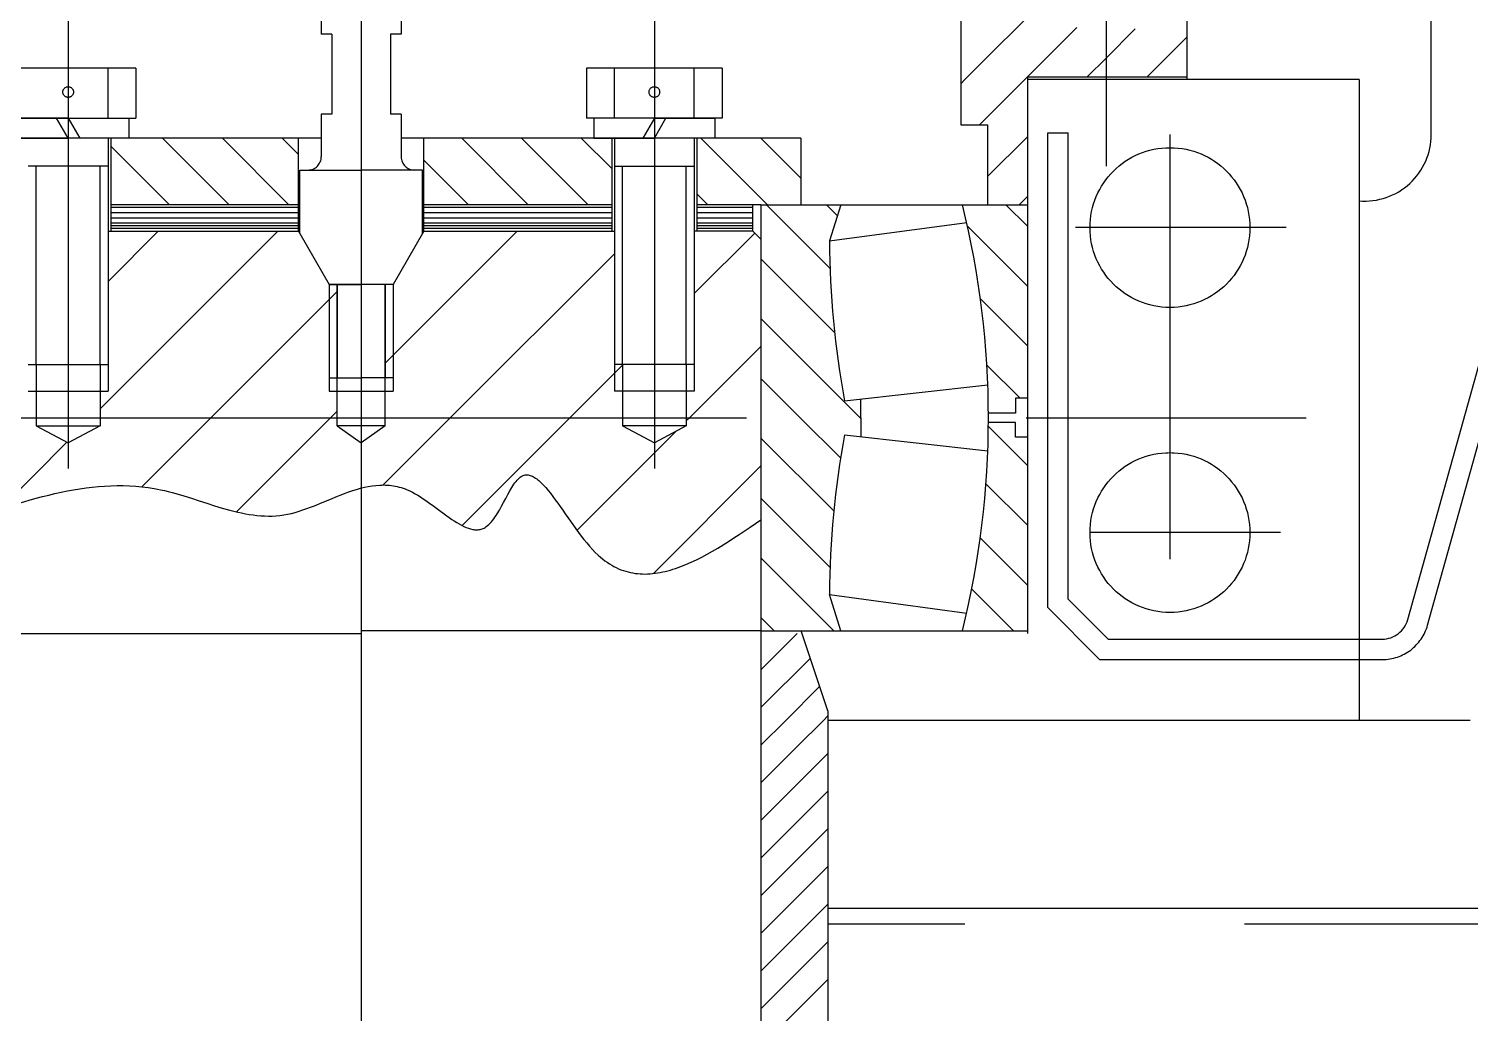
# Model space of a CAD drawing. Header units: millimetres. Extents: x 0 to 29400, y -802 to 20790.
# Drawn here: x 12709 to 13250, y 13423 to 13793 of the extents above; entities that cross this region are included whole.
import ezdxf

# ---------------------------------------------------------------- set-up
doc = ezdxf.new("R2010")
doc.units = ezdxf.units.MM
doc.header["$LTSCALE"] = 700
doc.linetypes.add('K', pattern=[2.5, 1.25, -0.25, 0.25, -0.25, 0.25, -0.25])
for name, color, linetype in [('02', 1, 'Continuous'), ('07', 6, 'K'), ('11', 3, 'Continuous')]:
    doc.layers.add(name, color=color, linetype=linetype)

# ---------------------------------------------------------------- blocks, each defined once
blk = doc.blocks.new('werwerwer')
at = {"layer": '07', "color": 6, "linetype": 'K'}
blk.add_line((13370.66962134247, 11280.98785231953), (13370.66962134247, 7920.05156908073), dxfattribs=at)
blk = doc.blocks.new('w34')
at = {"layer": '07', "color": 6, "linetype": 'K', "ltscale": 0.6}
for p, q in [((11145.30322422066, 36146.17600120038), (11145.30322422066, 32644.28645852073)), ((11424.80322422064, 36062.43778667907), (11424.80322422065, 35978.32391648186)), ((11370.30322422214, 36041.87279483248), (11370.30322422215, 35993.87279483248)), ((11371.87270055954, 36010.87279483249), (11402.87270055953, 36041.87279483248)), ((11455.30322422064, 36010.87279483251), (11455.30322422065, 36041.87279483251)), ((11546.870469347, 35990.23893281224), (11546.870469347, 36044.27279483248)), ((11035.30322422066, 36033.1047609712), (11035.30322422066, 35864.86422340033)), ((11255.30322422066, 36033.1047609712), (11255.30322422066, 35864.86422340033)), ((11395.3233408622, 36011.87279483248), (11413.80322422053, 36030.35267819081)), ((11424.80322422064, 36018.90203788826), (11435.80322422077, 36029.90203788839)), ((11440.22462146755, 36011.87279483249), (11455.30322422066, 36026.9513975856)), ((11060.72822422115, 36015.07279483299), (11009.87822422017, 36015.07279483299)), ((11050.30322422098, 35996.3727948325), (11050.30322422098, 36015.07279483299)), ((11060.72822422115, 36015.07279483299), (11060.72822422115, 35996.3727948325)), ((11280.72822422115, 36015.07279483299), (11229.87822422017, 36015.07279483299)), ((11229.87822422017, 36015.07279483299), (11229.87822422017, 35996.3727948325)), ((11240.30322422034, 35996.3727948325), (11240.30322422034, 36015.07279483299)), ((11270.30322422098, 35996.3727948325), (11270.30322422098, 36015.07279483299)), ((11280.72822422115, 36015.07279483299), (11280.72822422115, 35996.3727948325)), ((11417.77398116489, 36011.8727948325), (11424.80322422064, 36018.90203788825)), ((11370.30322422215, 36009.3033184951), (11371.87270055954, 36010.87279483249)), ((11377.3233408622, 35993.87279483248), (11394.32334086221, 36010.87279483249)), ((11394.32334086221, 36010.87279483249), (11395.30322422215, 36011.85267819243)), ((11395.30322422215, 36011.87279483261), (11395.30322422077, 35802.87279483261)), ((11395.30322422215, 36011.87279483248), (11455.30322422064, 36011.87279483251)), ((11519.80322422007, 36010.87279483255), (11395.30322422066, 36010.87279483253)), ((11519.80322422004, 36010.87279483251), (11519.80322422005, 35770.2727948325)), ((11538.06270394635, 35808.08667847048), (11591.25263983089, 35998.82722079313)), ((11009.87822422017, 35996.3727948325), (11060.72822422115, 35996.3727948325)), ((11280.72822422115, 35996.3727948325), (11229.87822422017, 35996.3727948325)), ((11370.30322422215, 35993.87279483248), (11380.30322422215, 35993.87279483248)), ((11380.30322422215, 35993.87279483248), (11380.30322422215, 35963.87279483248)), ((11545.47971786058, 35806.01836887175), (11598.66965374511, 35996.7589111944)), ((11130.30322422066, 35988.87279483248), (10980.30322422066, 35988.87279483248)), ((11050.30322422098, 35988.87279483248), (11050.30322422098, 35903.87279481316)), ((11051.30322422098, 35988.87279483248), (11051.30322422098, 35953.87279483248)), ((11095.74006738107, 35963.87279483248), (11070.74006738106, 35988.87279483249)), ((11118.19070768374, 35963.87279483247), (11093.19070768374, 35988.87279483248)), ((11121.75621883655, 35982.75792398235), (11115.64134798641, 35988.87279483248)), ((11121.75621883655, 35953.87279483248), (11121.75621883655, 35988.87279483248)), ((11310.30322422066, 35988.87279483248), (11160.30322422066, 35988.87279483248)), ((11168.85022960477, 35953.87279483248), (11168.85022960477, 35988.87279483248)), ((11207.99326889443, 35963.87279483248), (11182.99326889443, 35988.87279483248)), ((11230.4439091971, 35963.87279483248), (11205.4439091971, 35988.87279483249)), ((11239.30322422034, 35977.46412011192), (11227.89454949978, 35988.87279483248)), ((11239.30322422034, 35988.87279483248), (11239.30322422034, 35953.87279483248)), ((11240.30322422034, 35988.87279483248), (11240.30322422034, 35903.87279481316)), ((11270.30322422098, 35988.87279483248), (11270.30322422098, 35903.87279481316)), ((11271.30322422098, 35988.87279483248), (11271.30322422098, 35953.87279483248)), ((11297.79583010512, 35963.87279483248), (11272.79583010512, 35988.87279483248)), ((11310.30322422066, 35973.81604101961), (11295.24647040779, 35988.87279483248)), ((11310.30322422066, 35988.87279483248), (11310.30322422066, 35963.87279483248)), ((11380.30322422215, 35974.40203788975), (11395.30322422215, 35989.40203788975)), ((11402.9082208898, 35812.58335040222), (11402.90822088979, 35990.8727948325)), ((11402.90822088979, 35990.8727948325), (11410.60822088979, 35990.8727948325)), ((11410.6082208898, 35815.77279483249), (11410.60822088979, 35990.8727948325)), ((11448.80322422066, 35990.23893281224), (11448.80322422066, 35830.73514898354)), ((11073.28942707839, 35963.87279483248), (11051.30322422098, 35985.85899768989)), ((11050.30322422098, 35978.37279483236), (11020.30322422034, 35978.37279483236)), ((11023.3032242204, 35903.87279481316), (11023.3032242204, 35978.37279483236)), ((11047.30322422092, 35903.87279481316), (11047.30322422092, 35978.37279483236)), ((11185.54262859176, 35963.87279483248), (11168.85022960477, 35980.56519381946)), ((11240.30322422034, 35978.37279483236), (11270.30322422098, 35978.37279483236)), ((11243.30322422041, 35903.87279481316), (11243.30322422041, 35978.37279483236)), ((11267.30322422092, 35903.87279481316), (11267.30322422092, 35978.37279483236)), ((11275.34518980245, 35963.87279483248), (11271.30322422098, 35967.91476041394)), ((11392.22462146755, 35963.87279483248), (11395.30322422215, 35966.95139758708)), ((11121.75621883655, 35963.87279483248), (11051.30322422098, 35963.87279483248)), ((11121.75621883655, 35962.87279483248), (11051.30322422098, 35962.87279483248)), ((11121.75621883655, 35960.87279483248), (11051.30322422098, 35960.87279483248)), ((11239.30322422034, 35963.87279483248), (11168.85022960477, 35963.87279483248)), ((11239.30322422034, 35962.87279483248), (11168.85022960477, 35962.87279483248)), ((11239.30322422034, 35960.87279483248), (11168.85022960477, 35960.87279483248)), ((11295.30322422066, 35963.87279483248), (11271.30322422098, 35963.87279483248)), ((11292.30322422066, 35962.87279483248), (11271.30322422098, 35962.87279483248)), ((11292.30322422066, 35960.87279483248), (11271.30322422098, 35960.87279483248)), ((11292.30322422066, 35953.87279483248), (11292.30322422066, 35963.87279483248)), ((11121.75621883655, 35958.87279483248), (11051.30322422098, 35958.87279483248)), ((11121.75621883655, 35956.87279483248), (11051.30322422098, 35956.87279483248)), ((11121.75621883655, 35955.87279483248), (11051.30322422098, 35955.87279483248)), ((11121.75621883655, 35954.87279483248), (11051.30322422098, 35954.87279483248)), ((11239.30322422034, 35958.87279483248), (11168.85022960477, 35958.87279483248)), ((11239.30322422034, 35956.87279483248), (11168.85022960477, 35956.87279483248)), ((11239.30322422034, 35955.87279483248), (11168.85022960477, 35955.87279483248)), ((11239.30322422034, 35954.87279483248), (11168.85022960477, 35954.87279483248)), ((11292.30322422066, 35958.87279483248), (11271.30322422098, 35958.87279483248)), ((11292.30322422066, 35956.87279483248), (11271.30322422098, 35956.87279483248)), ((11292.30322422066, 35955.87279483248), (11271.30322422098, 35955.87279483248)), ((11292.30322422066, 35954.87279483248), (11271.30322422098, 35954.87279483248)), ((11492.37046934759, 35955.27279483249), (11413.29827944021, 35955.27279483249)), ((11114.00446226777, 35953.87279483248), (11047.30322422092, 35887.17155678563)), ((11069.10318166243, 35953.87279483248), (11050.30322422098, 35935.07283739104)), ((11050.30322422098, 35953.87279483248), (11121.75621883655, 35953.87279483248)), ((11121.75621883655, 35953.87279483248), (11133.30322422034, 35933.87279483248)), ((11203.80702347847, 35953.87279483248), (11157.30322422098, 35907.368995575)), ((11168.85022960477, 35953.87279483248), (11157.30322422098, 35933.87279483248)), ((11168.85022960477, 35953.87279483248), (11240.30322422034, 35953.87279483248)), ((11292.30322422066, 35953.87279483248), (11270.30322422098, 35953.87279483248)), ((11292.95640445491, 35953.21961459823), (11270.30322422098, 35930.56643436431)), ((11295.30322422066, 35950.87279483248), (11292.30322422066, 35953.87279483248)), ((11240.30322422034, 35945.46771496901), (11178.70830408381, 35883.87279483248)), ((11133.30322422034, 35933.87279483248), (11133.30322422034, 35893.87279481316)), ((11157.30322422098, 35933.87279483248), (11133.30322422034, 35933.87279483248)), ((11136.3032242204, 35880.87279481316), (11136.3032242204, 35933.87279483248)), ((11154.30322422092, 35880.87279481316), (11154.30322422092, 35933.87279483248)), ((11157.30322422098, 35933.87279483248), (11157.30322422098, 35893.87279481316)), ((11133.30322422034, 35928.2702761797), (11088.90574287312, 35883.87279483248)), ((11136.3032242204, 35931.27027617976), (11133.30322422034, 35928.2702761797)), ((11157.30322422098, 35907.368995575), (11154.30322422092, 35904.36899557494)), ((11295.30322422066, 35910.66515375864), (11268.51086529451, 35883.87279483248)), ((11020.30322422034, 35903.87279481316), (11050.30322422098, 35903.87279481316)), ((11023.3032242204, 35903.87279481316), (11023.3032242204, 35880.87279481316)), ((11047.30322422092, 35903.87279481316), (11047.30322422092, 35880.87279481316)), ((11050.30322422098, 35903.87279481316), (11050.303224221, 35893.87279481316)), ((11240.30322422034, 35900.56643436366), (11223.60958468916, 35883.87279483248)), ((11240.30322422034, 35903.87279481316), (11240.30322422033, 35893.87279481316)), ((11270.30322422098, 35903.87279481316), (11240.30322422034, 35903.87279481316)), ((11243.3032242204, 35903.56643436372), (11240.30322422034, 35900.56643436366)), ((11243.3032242204, 35903.87279481316), (11243.3032242204, 35880.87279481316)), ((11267.30322422092, 35903.87279481316), (11267.30322422092, 35880.87279481316)), ((11270.30322422098, 35903.87279481316), (11270.303224221, 35893.87279481316)), ((11020.30322422033, 35893.87279481316), (11050.303224221, 35893.87279481316)), ((11133.30322422033, 35893.87279481316), (11157.30322422099, 35893.87279481316)), ((11270.303224221, 35893.87279481316), (11240.30322422033, 35893.87279481316)), ((11136.3032242204, 35886.36899557441), (11133.80702347847, 35883.87279483248)), ((10764.86380384934, 35883.87279483248), (11550.49312085137, 35883.87279483248)), ((11023.3032242204, 35880.87279481316), (11047.30322422092, 35880.87279481316)), ((11023.3032242204, 35880.87279481316), (11035.30322422066, 35874.51174216016)), ((11047.30322422092, 35880.87279481316), (11035.30322422066, 35874.51174216016)), ((11088.90574287312, 35883.87279483248), (11062.98495955313, 35857.95201151249)), ((11133.80702347847, 35883.87279483248), (11098.49113786336, 35848.55690921738)), ((11154.30322422092, 35880.87279481316), (11136.3032242204, 35880.87279481316)), ((11136.3032242204, 35880.87279481316), (11145.30322422066, 35874.51174216016)), ((11154.30322422092, 35880.87279481316), (11145.30322422066, 35874.51174216016)), ((11178.70830408381, 35883.87279483248), (11153.4691442325, 35858.63363498117)), ((11223.60958468916, 35883.87279483248), (11183.13189261622, 35843.39510275954)), ((11263.48898265689, 35878.85091219487), (11226.24327083375, 35841.60520037173)), ((11243.3032242204, 35880.87279481316), (11255.30322422066, 35874.51174216016)), ((11267.30322422092, 35880.87279481316), (11243.3032242204, 35880.87279481316)), ((11267.30322422092, 35880.87279481316), (11255.30322422066, 35874.51174216016)), ((11268.5108652945, 35883.87279483248), (11267.30322422092, 35882.6651537589)), ((11034.87199755559, 35874.7403301203), (11009.6172199959, 35849.48555256061)), ((11295.30322422066, 35865.76387315329), (11254.93519826523, 35825.39584719786)), ((11490.30322422066, 35840.77279483249), (11418.80322422066, 35840.77279483249)), ((11295.30322422066, 35817.77970380714), (11295.30322422066, 35650.27279483248)), ((11425.6082208898, 35800.77279483249), (11410.6082208898, 35815.77279483249)), ((11422.41877645953, 35793.07279483249), (11402.9082208898, 35812.58335040222)), ((11295.30322422066, 35803.87279483248), (11145.30322422066, 35803.87279483248)), ((11320.35322422063, 35773.87279483248), (11310.35322422063, 35803.87279483248)), ((10895.30322422066, 35802.87279483249), (11145.30322422066, 35802.87279483249)), ((11295.30322422065, 35789.24510011131), (11308.93091894182, 35802.87279483248)), ((11425.6082208898, 35800.77279483249), (11528.43021834345, 35800.77279483249)), ((11295.30322422065, 35775.10296448758), (11313.74568180688, 35793.54542207381)), ((11422.41877645953, 35793.07279483249), (11528.43021834345, 35793.07279483249)), ((11304.61519018928, 35770.27279483248), (11317.28121571282, 35782.93882035602)), ((11318.75732581302, 35770.27279483249), (11320.30322422066, 35771.81869324013)), ((11320.35322422063, 35773.87279483248), (11320.35322422063, 35655.27279483248)), ((11295.30322422066, 35760.96082886386), (11304.61519018928, 35770.27279483248)), ((11308.75732581301, 35760.27279483248), (11318.75732581301, 35770.27279483248)), ((11561.465542813, 35770.2727948325), (11320.35322422063, 35770.27279483249)), ((11295.30322422066, 35746.81869324013), (11308.75732581301, 35760.27279483248)), ((11295.30322422066, 35732.6765576164), (11320.30322422066, 35757.6765576164)), ((11295.30322422066, 35718.53442199266), (11320.30322422066, 35743.53442199266)), ((11295.30322422066, 35704.39228636894), (11320.30322422066, 35729.39228636894)), ((11295.30322422066, 35690.2501507452), (11320.30322422066, 35715.2501507452)), ((11295.30322422066, 35676.10801512147), (11320.30322422066, 35701.10801512147)), ((11320.35322422063, 35699.77279483247), (12335.68172422068, 35699.77279483245)), ((12211.77822422067, 35693.77279483246), (11320.35322422063, 35693.77279483247)), ((11295.30322422066, 35661.96587949774), (11320.30322422066, 35686.96587949774)), ((11302.75227517913, 35655.27279483248), (11320.30322422066, 35672.82374387401))]:
    blk.add_line(p, q, dxfattribs=at)
at = {"layer": '07', "color": 6, "linetype": 'K'}
for p, q in [((11130.30322422066, 36079.87279483248), (11130.30322422066, 36027.87279483248)), ((11160.30322422066, 36079.87279483248), (11160.30322422066, 36027.87279483248)), ((11134.30322422066, 36027.87279483248), (11130.30322422066, 36027.87279483248)), ((11134.30322422066, 36027.87279483248), (11134.30322422066, 35997.87279483248)), ((11156.30322422066, 36027.87279483248), (11156.30322422066, 35997.87279483248)), ((11160.30322422066, 36027.87279483248), (11156.30322422066, 36027.87279483248)), ((11035.30322422066, 35998.46947384872), (11035.30322422066, 35986.77711581626)), ((11130.30322422066, 35997.87279483248), (11130.30322422066, 35981.87292185141)), ((11134.30322422066, 35997.87279483248), (11130.30322422066, 35997.87279483248)), ((11160.30322422066, 35997.87279483248), (11156.30322422066, 35997.87279483248)), ((11160.30322422066, 35997.87279483248), (11160.30322422066, 35981.87292185141)), ((11255.30322422066, 35998.46947384872), (11255.30322422066, 35986.77711581626)), ((11035.30322422066, 35996.3727948325), (11012.55322422018, 35996.3727948325)), ((11035.30322422066, 35988.87279483248), (11030.97309720189, 35996.3727948325)), ((11035.30322422066, 35996.3727948325), (11058.05322422114, 35996.3727948325)), ((11035.30322422066, 35996.3727948325), (11039.63335123943, 35988.87279483248)), ((11058.05322422114, 35996.3727948325), (11058.05322422114, 35988.87279483248)), ((11255.30322422066, 35996.3727948325), (11232.55322422018, 35996.3727948325)), ((11232.55322422018, 35996.3727948325), (11232.55322422018, 35988.87279483248)), ((11255.30322422066, 35996.3727948325), (11250.97309720189, 35988.87279483248)), ((11255.30322422066, 35996.3727948325), (11278.05322422114, 35996.3727948325)), ((11255.30322422066, 35988.87279483248), (11259.63335123943, 35996.3727948325)), ((11278.05322422114, 35996.3727948325), (11278.05322422114, 35988.87279483248)), ((11012.55322422018, 35988.87279483248), (11035.30322422066, 35988.87279483248)), ((11058.05322422114, 35988.87279483248), (11035.30322422066, 35988.87279483248)), ((11232.55322422018, 35988.87279483248), (11255.30322422066, 35988.87279483248)), ((11278.05322422114, 35988.87279483248), (11255.30322422066, 35988.87279483248)), ((11122.25621883655, 35976.87292185141), (11145.30322422066, 35976.8729218514)), ((11122.25621883655, 35953.00676942869), (11122.25621883655, 35976.87292185141)), ((11168.35022960477, 35976.87292185141), (11145.30322422066, 35976.8729218514)), ((11168.35022960477, 35953.00676942869), (11168.35022960477, 35976.87292185141)), ((11295.30322422066, 35963.87279483248), (11295.30322422066, 35803.87279483248)), ((11295.30322422066, 35963.87279483248), (11395.30322422066, 35963.87279483248)), ((11297.41179678744, 35963.87279483248), (11321.19121476708, 35940.09337685284)), ((11319.86243709011, 35963.87279483249), (11323.99070026957, 35959.74453165302)), ((11325.29786697155, 35963.87279483248), (11320.99570657736, 35950.28581291162)), ((11387.21435799813, 35963.87279483248), (11395.30322422066, 35955.78392860994)), ((11395.30322422066, 35963.87279483248), (11395.30322422066, 35803.87279483248)), ((11320.99570657736, 35950.28581291162), (11372.51412814309, 35957.21495772279)), ((11372.82756975335, 35955.80894277459), (11395.30322422066, 35933.33328830728)), ((11122.25621883655, 35953.87279483248), (11122.25621883655, 35953.87279483248)), ((11122.25621883655, 35953.00676942869), (11133.30322422034, 35933.87279483248)), ((11168.35022960477, 35953.0067694287), (11157.30322422098, 35933.87279483248)), ((11168.35022960477, 35953.87279483248), (11168.35022960477, 35953.87279483248)), ((11295.30322422066, 35943.53072709658), (11322.90324220146, 35915.93070911578)), ((11133.30322422034, 35933.87279483248), (11133.30322422034, 35898.87279483248)), ((11133.30322422034, 35933.87279483248), (11145.30322422066, 35933.87279483248)), ((11136.3032242204, 35933.87279483248), (11136.3032242204, 35898.87279483248)), ((11157.30322422098, 35933.87279483248), (11145.30322422066, 35933.87279483248)), ((11154.30322422092, 35933.87279483248), (11154.30322422092, 35898.87279483248)), ((11157.30322422098, 35933.87279483248), (11157.30322422098, 35898.87279483248)), ((11377.67196625445, 35928.51390597082), (11395.30322422066, 35910.8826480046)), ((11295.30322422066, 35921.08008679391), (11332.51051618209, 35883.87279483249)), ((11380.08372184844, 35903.65151007415), (11392.53525091326, 35891.19998100933)), ((11133.30322422034, 35898.87279483248), (11145.30322422066, 35898.87279483248)), ((11157.30322422098, 35898.87279483248), (11145.30322422066, 35898.87279483248)), ((11295.30322422067, 35898.62944649124), (11310.05987587941, 35883.87279483249)), ((11326.67150501258, 35890.2800395571), (11380.44003593864, 35896.26575255571)), ((11332.82346136519, 35883.87279483248), (11332.82346136519, 35890.96489823694)), ((11395.30322422066, 35891.19998100933), (11390.82604054768, 35891.19998100933)), ((11390.82604054768, 35891.19998100933), (11390.82604054768, 35885.64926198646)), ((11388.52043798819, 35885.64926198646), (11380.66541773823, 35885.64926198646)), ((11390.82604054768, 35885.64926198646), (11388.52043798819, 35885.64926198646)), ((11310.05987587941, 35883.87279483249), (11325.1651553616, 35868.76751535031)), ((11332.51051618209, 35883.87279483249), (11332.8234613652, 35883.55984964938)), ((11332.82346136519, 35883.87279483248), (11332.82346136519, 35876.78069142802)), ((11380.65439619808, 35880.63019542184), (11395.30322422067, 35865.98136739925)), ((11388.52043798819, 35882.0963276785), (11380.66541773823, 35882.0963276785)), ((11390.82604054768, 35882.0963276785), (11388.52043798819, 35882.0963276785)), ((11390.82604054768, 35876.54560865564), (11390.82604054768, 35882.0963276785)), ((11295.30322422066, 35876.17880618857), (11322.60113594678, 35848.88089446245)), ((11326.67150501258, 35877.46555010786), (11380.44003593864, 35871.47983710925)), ((11395.30322422066, 35876.54560865564), (11390.82604054768, 35876.54560865564)), ((11379.74863968223, 35859.08531163501), (11395.30322422066, 35843.53072709658)), ((11295.30322422066, 35853.72816588589), (11321.19752437701, 35827.83386572954)), ((11377.60981837587, 35838.77349263871), (11395.30322422066, 35821.08008679391)), ((11295.30322422066, 35831.27752558322), (11322.7079549714, 35803.87279483249)), ((11374.40953237036, 35819.52313834154), (11390.05987587942, 35803.87279483249)), ((11320.99570657736, 35817.45977675334), (11372.51412814309, 35810.53063194217)), ((11325.29786697155, 35803.87279483248), (11320.99570657736, 35817.45977675333)), ((11295.30322422066, 35808.82688528054), (11300.25731466873, 35803.87279483248)), ((11295.30322422066, 35803.87279483248), (11395.30322422066, 35803.87279483248))]:
    blk.add_line(p, q, dxfattribs=at)
at = {"layer": '07', "color": 6, "linetype": 'K', "ltscale": 0.6}
for centre, radius in [((11035.30322422066, 36006.16571110186), 2), ((11255.30322422066, 36006.16571110186), 2), ((11448.80322422066, 35955.27279483249), 30), ((11448.80322422066, 35840.77279483249), 30)]:
    blk.add_circle(centre, radius, dxfattribs=at)
for centre, radius, start, end in [((11521.870469347, 35990.23893281224), 25, 265.2568073059542, 0), ((11528.43021834345, 35810.77279483249), 10, 270, 344.4183321888041), ((11528.43021834345, 35810.77279483249), 17.7, 270, 344.4183321888041)]:
    blk.add_arc(centre, radius, start, end, dxfattribs=at)
at = {"layer": '07', "color": 6, "linetype": 'K'}
for centre, radius, start, end in [((11125.30322422066, 35981.87292185141), 5, 270, 0), ((11165.30322422066, 35981.87292185141), 5, 180, 270), ((11046.83109125412, 35883.87279483248), 333.8390530999168, 0, 13.8650833660159), ((11654.83220721504, 35951.5912693983), 333.8390530999168, 180.2240520901207, 190.5827293032991), ((11046.83109125412, 35883.87279483248), 333.8390530999168, 346.1349166339841, 0), ((11654.83220721504, 35816.15432026667), 333.8390530999168, 169.417270696701, 179.7759479098794)]:
    blk.add_arc(centre, radius, start, end, dxfattribs=at)
at = {"layer": '07', "color": 6, "linetype": 'K', "ltscale": 0.6}
blk.add_open_spline([(10995.30322422066, 35844.5661946571), (11020.23253181221, 35853.30339282066), (11060.71531738421, 35867.49175799914), (11116.31476517075, 35836.27850643919), (11157.3429021746, 35872.7897768529), (11192.00511607698, 35828.19754294112), (11207.14822664867, 35880.84740735155), (11237.4761719967, 35806.34215121466), (11273.58433276973, 35830.79971069562), (11295.30322422066, 35845.51081943528)], degree=3, knots=[0, 0, 0, 0, 75.67133472764681, 122.8829323268608, 170.0945163718123, 202.6089592027954, 225.6653953169206, 267.0651220214851, 329.5530878985217, 329.5530878985217, 329.5530878985217, 329.5530878985217], dxfattribs=at)

msp = doc.modelspace()

# ---------------------------------------------------------------- block references
at = {"layer": '02', "ltscale": 1.166666666666667}
msp.add_blockref('w34', (1688.83298487904, -22236.92575961625), dxfattribs=at)
at = {"layer": '11', "color": 3, "linetype": 'Continuous', "ltscale": 1.166666666666667}
msp.add_blockref('werwerwer', (-536.5334122427666, 2443.079953209151), dxfattribs=at)

doc.saveas('drawing.dxf')
